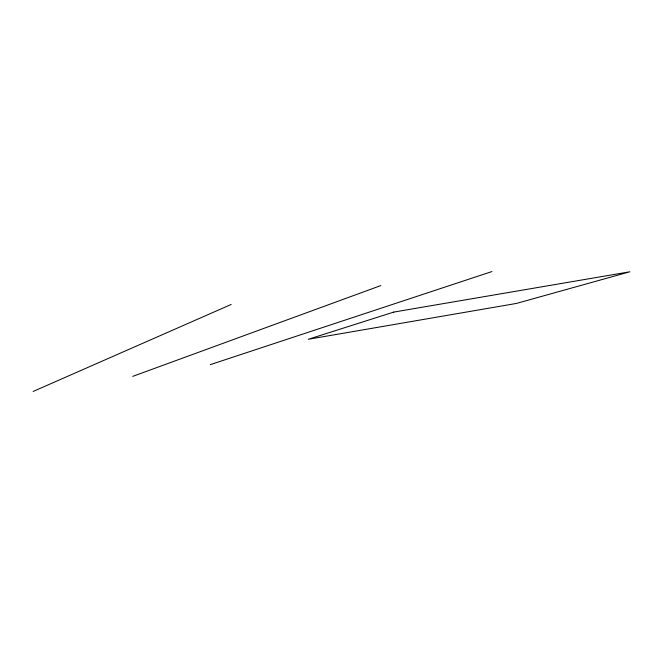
<?xml version="1.0" encoding="UTF-8"?>
<svg xmlns="http://www.w3.org/2000/svg" width="663" height="663" viewBox="0 0 663 663"><rect width="100%" height="100%" fill="white"/><g stroke="black" fill="none" stroke-linecap="round" stroke-linejoin="round"><path stroke-width="0.99" d="M33.15 391.452L231.172 304.458M132.749 376.377L380.844 285.571M210.304 364.65L491.971 271.548M393.756 312.082L308.245 339.29L516.378 303.447L629.85 271.789L393.756 312.082"/></g></svg>
